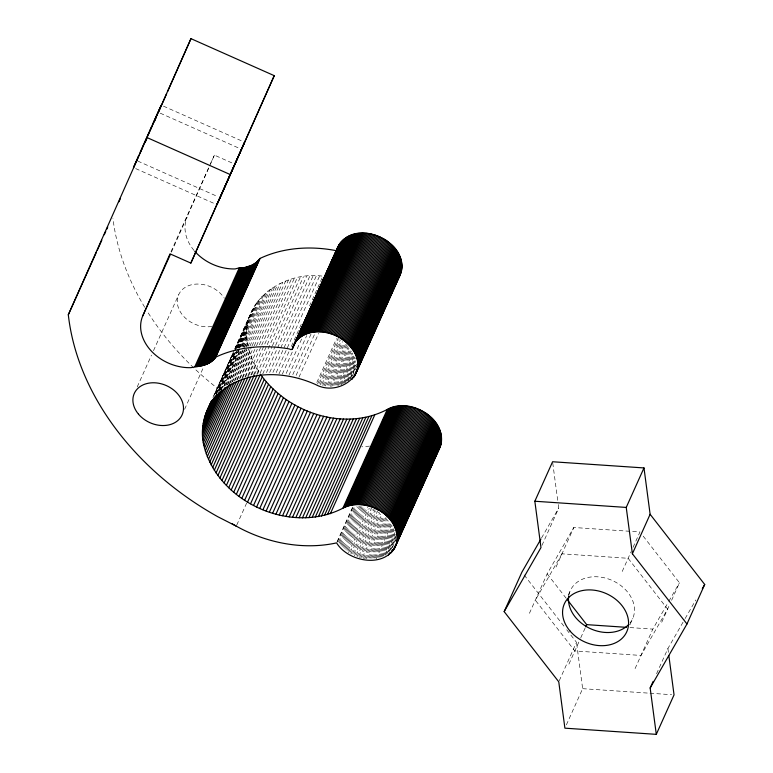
<?xml version="1.0" encoding="UTF-8"?>
<svg xmlns="http://www.w3.org/2000/svg" width="773" height="773" viewBox="0 0 773 773"><rect width="100%" height="100%" fill="white"/><g stroke="black" fill="none" stroke-linecap="round" stroke-linejoin="round"><path stroke-width="0.58" stroke-dasharray="3.87 2.9" d="M248.056 345.85C237.466 302.233 283.179 270.405 322.901 276.203L309.587 305.828M171.384 252.201L209.135 167.084M209.618 166.002L214.392 155.131L233.031 163.393M171.007 251.66L209.956 164.997M210.449 163.905L214.392 155.131M137.208 386.935L151.498 355.116M153.479 350.729L178.621 294.784M184.602 409.323L203.338 367.629M212.952 397.457L234.296 350.072M234.644 349.193L252.539 309.48M213.908 395.534L233.137 352.749M235.108 348.362L250.394 314.36M214.498 394.761L233.233 353.077M235.069 348.816L253.805 307.132M215.252 393.699L233.485 353.106M235.465 348.72L255.177 304.842M215.213 394.037L248.742 319.442M215.754 393.67L235.475 349.783M235.968 348.691L256.675 302.61M216.054 393.351L235.775 349.473M236.267 348.372L248.104 322.041M216.382 393.708L235.118 352.015M237.089 347.628L258.288 300.455M216.537 393.805L235.272 352.121M237.243 347.734L247.602 324.689M218.112 391.621L235.862 352.13M237.833 347.744L260.018 298.378M219.117 389.901L237.359 349.319M237.852 348.217L247.225 327.375M219.455 390.713L238.19 349.029M238.683 347.927L261.854 296.368M219.861 390.423L237.118 352.024M239.089 347.637L246.974 330.09M220.904 389.882L239.147 349.29M239.64 348.198L263.796 294.445M221.223 389.872L246.858 332.825M223.445 386.944L239.717 350.739M241.688 346.352L265.844 292.6M224.189 386.056L239.968 350.952M241.939 346.565L246.877 335.588M225.6 385.176L240.876 351.174M242.848 346.787L267.999 290.832M225.813 385.543L242.577 348.246M243.07 347.145L247.022 338.371M227.349 384.606L270.241 289.16M227.571 385.051L244.336 347.753M244.828 346.652L247.292 341.164M229.204 384.113L245.466 347.918M245.959 346.816L272.589 287.575M229.948 383.466L247.698 343.975M231.629 382.625L247.408 347.521M247.901 346.42L275.014 286.087M232.46 381.891L246.751 350.072M234.151 381.224L249.437 347.222M249.93 346.12L277.536 284.686M235.089 380.306L248.896 349.599L252.81 360.769L259.834 373.369M236.76 379.93L251.544 347.019M252.037 345.918L280.145 283.391M237.359 379.823L249.689 352.401M239.437 378.731L253.737 346.913M254.23 345.821L282.821 282.193M240.248 378.239L250.607 355.203M242.2 377.63L255.998 346.913M256.491 345.811L285.585 281.092M242.77 377.736L251.64 357.996M245.022 376.635L257.351 349.203M259.322 344.816L288.416 280.097M245.418 377.224L252.81 360.769M247.92 375.736L261.235 346.12M261.728 345.019L291.305 279.198M248.674 375.581L254.095 363.523M250.877 374.944L294.262 278.415M251.554 375.021L255.505 366.247M253.399 375.359L266.714 345.744M267.207 344.652L297.276 277.729M254.559 374.432L257.023 368.943M256.965 373.697L300.349 277.159M257.68 373.803L258.665 371.61M260.076 373.224L271.912 346.903M272.405 345.802L303.46 276.686M262.743 373.968L275.072 346.546M275.565 345.444L306.62 276.338M266.434 372.625L309.818 276.087M269.671 372.489L313.055 275.951M272.927 372.46L316.312 275.922M276.212 372.547L319.597 276.009M279.014 373.842L289.373 350.797M291.344 346.41L301.702 323.375M282.338 374.142L292.687 351.106M286.155 373.465L301.924 338.352M288.986 375.079L306.736 335.588M292.803 374.615L311.046 334.023M296.117 375.349L314.853 333.665M298.929 377.292L318.65 333.414M236.77 525.051L246.626 503.117M316.833 382.461L336.555 338.584M317.597 384.026L338.303 337.956M319.355 383.36L339.076 339.482M320.138 384.848L340.352 339.869M321.916 384.104L341.144 341.318M322.718 385.505L342.439 341.627M324.013 385.775L343.231 342.99M325.307 385.998L344.536 343.212M327.095 385.08L345.338 344.497M328.39 385.225L346.633 344.632M329.675 385.321L347.425 345.831M330.467 386.471L348.217 346.98M331.743 386.481L349 348.092M333.501 385.36L349.773 349.154M334.748 385.283L350.527 350.179M335.994 385.167L351.271 351.155M337.212 385.002L351.512 353.193M337.927 385.901L352.72 352.99M339.598 384.558L353.406 353.841M340.767 384.268L353.59 355.744M341.415 385.041L354.73 355.416M343.019 383.572L354.855 357.242M344.111 383.166L355.454 357.938M345.173 382.722L355.522 359.677M346.691 381.137L355.57 361.387M347.695 380.606L355.58 363.059M348.169 381.137L356.053 363.59M350.082 378.345L356.488 364.083M350.478 378.809L356.401 365.648M352.324 375.949L356.759 366.073M337.057 541.767L352.836 506.663M337.299 542.124L353.57 505.929M338.535 542.037L354.807 505.832M339.318 543.023L355.58 506.817M340.139 543.979L356.894 506.682M340.99 544.926L358.247 506.528M341.888 545.844L359.638 506.354M342.826 546.743L361.068 506.16M343.792 547.613L362.527 505.929M344.787 548.463L363.523 506.779M345.821 549.274L364.556 507.59M346.884 550.067L366.112 507.281M347.976 550.82L367.697 506.943M348.594 552.647L368.315 508.769M350.227 552.241L369.948 508.363M350.903 553.999L371.61 507.919M352.585 553.526L372.306 509.649M353.792 554.115L374.006 509.136M354.517 555.758L375.224 509.687M356.247 555.178L375.968 511.301M357.01 556.753L377.717 510.673M358.769 556.087L378.49 512.209M359.551 557.584L379.765 512.605M360.836 557.942L380.558 514.055M362.614 557.159L381.843 514.374M363.416 558.531L382.645 515.746M364.711 558.763L383.939 515.978M366.016 558.947L384.741 517.263M367.793 558L386.036 517.408M369.088 558.106L386.838 518.615M370.373 558.164L387.631 519.775M371.649 558.183L388.413 520.886M372.915 558.164L389.186 521.959M374.171 558.096L389.95 522.992M375.407 557.98L390.694 523.978M376.142 558.927L391.428 524.915M377.842 557.633L392.143 525.824M379.031 557.401L392.839 526.684M380.2 557.12L393.022 528.597M381.35 556.792L394.162 528.278M382.461 556.434L394.298 530.104M383.563 556.029L394.404 531.901M385.118 554.492L394.974 532.558M385.659 555.111L395.022 534.269M387.157 553.497L395.534 534.848M388.616 551.845L396.018 535.389M389.553 551.246L395.96 536.984M390.945 549.526L396.375 537.457M392.307 547.757L396.249 538.984M541.96 545.4L558.724 508.103L557.942 502.16M529.418 613.327L547.168 573.837L573.808 527.495L630.333 531.322M556.058 566.995L573.808 527.495M568.184 595.365L570.155 590.978M559.256 680.723L576.503 642.324L566.184 629.048M568.928 664.133L580.272 638.904M580.765 637.802L585.692 626.835M622.207 571.469L631.087 551.719M633.058 547.332L639.957 531.969L631.541 531.399M566.377 724.881L582.649 688.675L576.503 642.324M629.86 624.874L632.816 618.294M635.077 668.606L652.827 629.116L668.22 602.341M661.717 622.275L669.602 604.718M671.582 600.331L679.467 582.784L642.885 535.737M656.567 673.737L667.911 648.508L684.53 619.598M541.506 538.047L558.724 508.103M668.809 601.317L679.467 582.784M685.129 618.564L695.806 599.974M629.976 627.57L652.827 629.116M582.649 688.675L648.789 693.149M649.996 693.226L671.64 694.695M163.422 106.123L242.413 141.237M160.214 113.158L239.195 148.261M137.768 161.064L217.909 196.68M135.652 168.582L216.884 204.681M547.168 573.837L566.194 598.292M524.133 574.967L565.44 628.091M667.911 648.508L668.539 653.262M552.743 462.94L557.777 500.972M369.533 446.108A121.912 94.345 24.2 0 1 361.783 446.804M219.503 389.94A274.888 212.72 24.2 0 1 147.15 311.239M144.706 307.248A274.888 212.72 24.2 0 1 112.926 218.421M211.889 326.448A26.205 20.282 24.2 0 1 179.558 310.475A26.205 20.282 24.2 0 1 190.834 284.937A26.205 20.282 24.2 0 1 224.344 298.233M193.984 250.394A42.486 32.881 24.2 0 1 187.163 217.097M568.918 594.949A34.176 26.446 24.2 0 1 612.487 580.581A34.176 26.446 24.2 0 1 630.188 622.777M561.971 553.826L535.331 600.157L574.841 650.963L640.991 655.446L667.63 609.105L628.12 558.299L561.971 553.826"/><path stroke-width="1.16" d="M68.324 314.833A274.869 212.662 24.2 0 0 217.657 516.654L236.277 526.152A121.912 94.345 24.2 0 0 334.844 543.255L336.564 542.868C348.961 563.246 389.206 569.141 396.887 542.066C400.327 515.301 365.436 496.305 342.912 508.18C291.073 535.216 217.88 502.276 203.859 445.509C198.39 423.15 208.439 398.23 228.209 386.307C254.365 369.823 288.571 372.277 315.848 384.654C339.076 397.225 371.484 373.175 352.034 348.768C344.024 337.82 330.351 331.346 316.824 331.82C310.62 332.081 304.33 333.965 299.48 337.936C297.296 339.724 295.45 341.917 294.117 344.4C292.465 346.594 293.228 351.589 288.996 348.865A121.912 94.345 24.2 0 0 215.735 357.126C210.256 365.532 199.608 366.199 190.767 367.668A42.486 32.881 24.2 0 1 151.189 350.903A42.486 32.881 24.2 0 1 142.792 315.828L170.021 253.853L190.854 263.091L274.251 75.667L190.97 38.65L68.285 314.833L96.383 252.307M398.51 278.019C416.531 244.828 355.793 214.508 338.023 246.597L293.228 346.275M438.04 450.959C453.413 422.937 411.758 395.341 387.283 409.448C344.159 432.049 287.604 412.801 260.414 374.238L216.044 472.97M292.213 349.483L338.023 246.597M160.494 106.896L161.228 105.147L158.687 110.703M160.301 107.321L159.083 110.124M158.784 110.8L156.223 116.626M190.854 263.091L274.251 75.667M138.473 156.127L133.458 167.606L134.087 166.292M155.788 117.593L152.986 123.941M118.974 201.772L120.433 198.468M145.247 142.261L146.706 138.947M154.484 121.313L155.943 118.008M158.378 112.5L159.837 109.186M160.813 106.983L166.649 93.755M167.615 91.552L190.97 38.65M145.353 140.57L140.251 152.097M145.894 139.353L151.817 126.057M148.242 134.628L148.793 133.4M149.865 130.975L151.972 126.231M152.329 124.917L158.359 111.418M142.367 147.836L141.362 150.088M142.879 146.696L143.392 145.527M144.454 143.16L145.527 140.744M146.068 139.527L146.609 138.299M138.183 157.19L138.599 156.262M139.034 155.296L139.478 154.31M139.932 153.286L140.87 151.179M221.213 195.173L244.606 142.213L216.884 204.681L220.827 196.033M137.024 159.779L134.251 165.915M137.391 158.948L137.778 158.088M97.369 250.114L101.804 240.239M104.278 234.75L105.756 231.465M106.742 229.272L107.727 227.069M142.792 315.828L170.398 254.394M194.893 366.586L239.263 267.854L244.229 267.709L251.921 265.178L256.163 262.549L260.105 258.395A121.912 94.345 24.2 0 1 333.366 250.133L336.584 250.752M196.033 366.576L240.403 267.844M197.163 366.518L241.534 267.787M198.284 366.431L242.654 267.7M199.395 366.305L243.766 267.574M200.487 366.131L244.857 267.4M201.56 365.929L245.93 267.197M202.613 365.687L246.983 266.956M203.647 365.397L248.017 266.666M204.661 365.088L249.032 266.356M205.647 364.73L250.017 265.999M206.613 364.334L250.983 265.603M207.551 363.909L251.921 265.178L252.829 264.724L208.459 363.455M209.338 362.962L253.708 264.231M210.188 362.431L254.559 263.699M211.01 361.87L255.38 263.139M211.792 361.281L256.163 262.549M212.536 360.662L256.907 261.931M213.251 360.005L257.622 261.274M213.928 359.329L258.298 260.598M214.565 358.624L258.945 259.892M215.174 357.889L259.544 259.158M215.735 357.126L260.105 258.395M207.029 410.618L210.981 401.844M206.014 413.091L210.952 402.115M205.125 415.603L211.899 400.375M210.807 403.574L212.285 400.279M204.362 418.174L212.749 399.515M212.304 401.342L213.29 399.148M203.734 420.773L214.082 397.737M213.918 399.187L214.904 396.993M203.222 423.42L215.551 395.998M215.648 397.109L216.633 394.916M202.845 426.107L217.145 394.288M202.603 428.822L218.875 392.616M219.426 393.177L220.411 390.983M202.487 431.556L220.237 392.066M202.497 434.32L222.218 390.442M202.642 437.103L224.827 387.737M202.922 439.895L226.586 387.244M203.328 442.707L229.455 384.558M203.859 445.509L231.465 384.084M204.526 448.321L234.103 382.5M205.318 451.132L236.374 382.026M206.236 453.935L239.263 380.432M207.27 456.727L242.278 378.838M208.439 459.5L244.925 378.316M209.725 462.254L248.181 376.683M211.135 464.979L250.568 377.214M212.652 467.675L254.066 375.523M214.295 470.342L257.187 374.905M217.899 475.559L262.269 376.828M219.87 478.101L264.24 379.369M221.938 480.593L266.308 381.862M224.112 483.038L268.482 384.307M226.383 485.415L270.753 386.684M228.74 487.744L273.111 389.012M292.861 347.251L339.009 244.761M292.542 348.236L339.569 243.882M295.798 341.763L340.168 243.031M296.446 340.932L340.825 242.21M297.141 340.139L341.511 241.408M297.885 339.376L342.255 240.645M298.658 338.642L343.028 239.91M231.195 490.005L275.565 391.273M299.48 337.936L343.85 239.205M300.33 337.27L344.7 238.538M301.228 336.632L345.599 237.9M302.156 336.033L346.526 237.301M303.122 335.472L347.492 236.741M304.118 334.941L348.497 236.209M233.736 492.198L278.106 393.467M305.151 334.458L349.522 235.726M306.214 334.013L350.584 235.282M307.296 333.598L351.667 234.866M308.417 333.231L352.788 234.499M236.354 494.314L280.725 395.583M309.558 332.902L353.928 234.171M310.717 332.622L355.087 233.89M311.906 332.371L356.276 233.639M239.06 496.363L283.43 397.631M313.113 332.168L357.484 233.436M314.331 332.013L358.701 233.282M315.568 331.897L359.938 233.166M241.833 498.334L286.203 399.602M316.824 331.82L361.194 233.088M318.089 331.791L362.46 233.06M319.365 331.801L363.735 233.069M244.674 500.218L289.044 401.487M320.65 331.849L365.02 233.117M321.935 331.946L366.305 233.214M323.23 332.09L367.6 233.359M247.582 502.025L291.952 403.293M324.525 332.274L368.895 233.543M325.82 332.496L370.19 233.765M327.114 332.767L371.484 234.035M250.558 503.745L294.928 405.013M328.409 333.076L372.779 234.345M329.694 333.424L374.064 234.692M253.583 505.378L297.953 406.646M330.97 333.81L375.34 235.079M332.235 334.245L376.606 235.514M333.492 334.709L377.862 235.978M256.655 506.924L301.035 408.192M334.728 335.221L379.099 236.49M335.955 335.762L380.326 237.031M259.786 508.363L304.156 409.632M337.163 336.342L381.543 237.611M338.361 336.96L382.732 238.229M339.521 337.617L383.901 238.886M262.955 509.716L307.325 410.985M340.671 338.303L385.041 239.572M341.792 339.028L386.162 240.297M342.883 339.772L387.254 241.041M266.163 510.972L310.533 412.241M343.956 340.555L388.326 241.823M344.99 341.366L389.36 242.635M269.4 512.122L313.77 413.391M345.995 342.207L390.365 243.476M346.971 343.077L391.341 244.345M347.908 343.975L392.278 245.244M272.666 513.175L317.036 414.444M348.807 344.884L393.177 246.162M349.676 345.831L394.046 247.099M350.498 346.787L394.868 248.056M275.951 514.122L320.322 415.391M351.29 347.773L395.66 249.041M352.034 348.768L396.404 250.037M352.739 349.783L397.109 251.051M279.256 514.973L323.626 416.241M353.396 350.816L397.766 252.085M354.015 351.86L398.385 253.129M354.585 352.923L398.955 254.191M282.57 515.707L326.95 416.976M355.107 353.986L399.477 255.254M355.59 355.068L399.96 256.336M356.015 356.15L400.385 257.419M356.401 357.242L400.772 258.511M356.73 358.334L401.1 259.602M285.904 516.345L330.274 417.613M357.01 359.426L401.38 260.694M357.242 360.518L401.622 261.796M357.426 361.619L401.805 262.888M357.561 362.711L401.931 263.98M357.648 363.793L402.018 265.062M289.228 516.866L333.598 418.135M357.677 364.875L402.047 266.144M357.657 365.948L402.028 267.216M352.188 379.224L353.174 377.031M357.58 367.011L401.96 268.279M357.464 368.064L401.834 269.333M357.29 369.098L401.66 270.366M353.541 377.611L359.455 364.441M360.44 362.247L363.397 355.667M364.383 353.474L366.354 349.087M367.339 346.893L368.818 343.599M371.282 338.11L377.205 324.95M378.19 322.756L379.669 319.462M380.654 317.268L384.104 309.596M385.582 306.301L386.568 304.108M387.553 301.914L393.467 288.744M394.452 286.551L397.419 279.971M354.14 376.751L401.438 271.391M354.701 375.871L401.168 272.396M355.213 374.973L400.472 274.357M292.552 517.282L336.922 418.551M295.866 517.581L340.236 418.85M299.17 517.775L343.541 419.043M302.446 517.862L346.826 419.13M305.712 517.833L350.082 419.101M308.939 517.697L353.309 418.966M312.137 517.456L356.508 418.724M315.297 517.098L359.667 418.367M318.418 516.635L362.788 417.903M321.481 516.055L365.851 417.323M324.496 515.378L368.866 416.647M327.452 514.586L371.823 415.855M330.351 513.697L374.721 414.966M342.912 508.18L387.283 409.448M343.917 507.658L388.288 408.927M344.951 507.175L389.321 408.444M346.014 506.73L390.384 407.999M347.106 506.334L391.486 407.603M348.227 505.967L392.597 407.236M349.377 505.648L393.747 406.917M350.546 505.368L394.916 406.637M351.734 505.136L396.105 406.405M352.942 504.933L397.312 406.202M354.16 504.788L398.539 406.057M355.406 504.672L399.776 405.941M356.662 504.605L401.032 405.873M357.928 504.585L402.298 405.854M359.203 504.605L403.574 405.873M360.489 504.663L404.859 405.931M361.774 504.769L406.154 406.038M363.068 504.914L407.439 406.183M364.363 505.107L408.743 406.376M365.668 505.339L410.038 406.608M366.953 505.61L411.333 406.878M368.248 505.929L412.618 407.197M369.533 506.276L413.903 407.545M370.808 506.673L415.178 407.951M372.074 507.117L416.444 408.386M373.32 507.59L417.7 408.859M374.567 508.103L418.937 409.371M375.784 508.653L420.154 409.922M376.992 509.243L421.362 410.511M378.181 509.871L422.551 411.139M379.34 510.528L423.72 411.796M380.49 511.214L424.86 412.482M381.601 511.939L425.971 413.217M382.693 512.702L427.063 413.97M383.756 513.485L428.126 414.753M384.79 514.306L429.16 415.574M385.785 515.147L430.155 416.415M386.751 516.026L431.121 417.294M387.688 516.915L432.059 418.183M388.587 517.842L432.957 419.111M389.437 518.78L433.817 420.048M390.259 519.746L434.629 421.014M391.041 520.731L435.412 422M391.776 521.736L436.156 423.005M392.481 522.751L436.851 424.019M393.128 523.785L437.499 425.053M393.737 524.838L438.107 426.107M394.298 525.891L438.668 427.16M394.819 526.964L439.19 428.232M395.283 528.046L439.663 429.315M395.708 529.128L440.079 430.397M396.085 530.22L440.455 431.489M396.404 531.312L440.774 432.58M396.684 532.404L441.054 433.672M396.907 533.505L441.277 434.774M397.08 534.597L441.451 435.866M388.481 555.004L389.466 552.811M397.206 535.689L441.576 436.958M397.283 536.771L441.654 438.04M397.303 537.853L441.673 439.122M390.954 552.917L391.94 550.724M397.274 538.916L441.644 440.185M391.698 552.154L392.684 549.961M397.196 539.979L441.567 441.248M392.404 551.362L393.389 549.168M397.061 541.032L441.441 442.301M393.061 550.54L395.032 546.153M396.887 542.066L441.257 443.335M393.67 549.69L441.025 444.359M394.24 548.82L440.745 445.364M394.761 547.922L440.417 446.35M504.17 611.617L540.974 547.593L534.839 501.242L552.589 461.752L643.986 467.936L650.122 514.287L704.715 584.485L686.965 623.985L650.161 687.999L656.296 734.35L564.899 728.166L558.763 681.815L504.17 611.617L521.92 572.126L540.916 539.081M686.965 623.985L632.382 553.777L626.236 507.426L643.986 467.936M585.692 626.835L586.678 624.642L567.653 600.177M632.382 553.777L650.122 514.287M650.161 687.999L653.117 681.419M656.296 734.35L674.046 694.859L668.848 655.639M702.338 588.62L704.715 584.485M239.263 267.854L235.137 268.936A42.486 32.881 24.2 0 1 194.757 251.293M534.839 501.242L626.236 507.426M586.678 624.642L626.362 627.328M146.599 137.381L229.881 174.398M232.151 523.756L236.277 526.152M628.816 624.381A34.176 26.446 24.2 0 1 589.876 628.41A34.176 26.446 24.2 0 1 568.725 595.983M138.493 414.173A26.205 20.282 24.2 0 0 181.8 415.526A26.205 20.282 24.2 0 0 154.291 382.78A26.205 20.282 24.2 0 0 138.493 414.173M570.068 631.087A34.176 26.446 24.2 0 0 626.468 632.401A34.176 26.446 24.2 0 0 590.176 589.905A34.176 26.446 24.2 0 0 570.068 631.087"/></g></svg>
